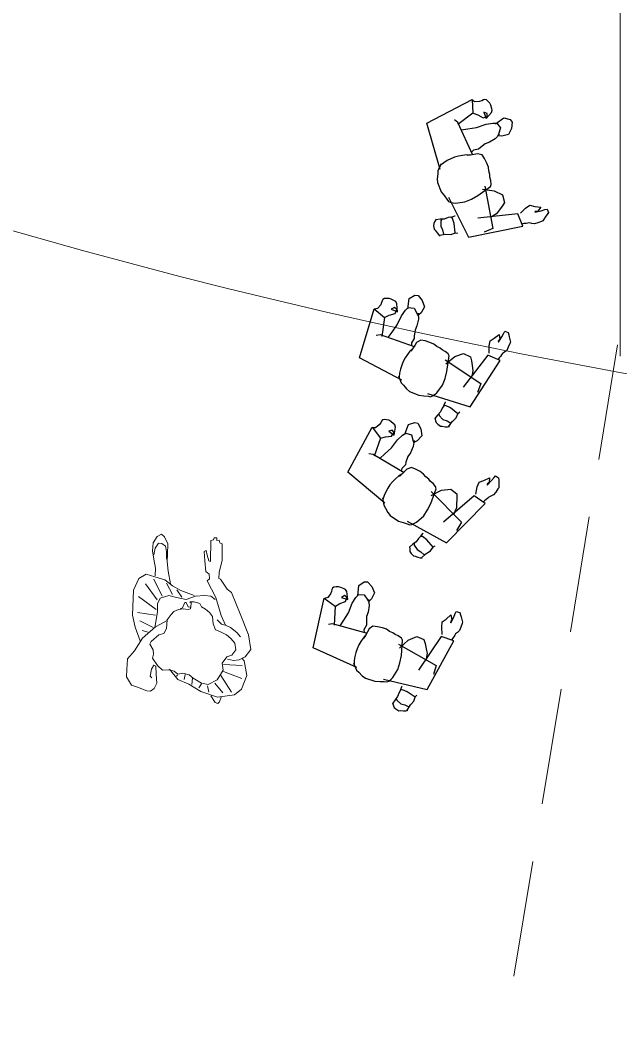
# Model space of a CAD drawing. Header units: millimetres. Extents: x 383 to 523, y 252 to 344.
# Drawn here: x 420.738 to 423.319, y 268.351 to 272.635 of the extents above; entities that cross this region are included whole.
import ezdxf

# ---------------------------------------------------------------- set-up
doc = ezdxf.new("R2010")
doc.units = ezdxf.units.MM
doc.header["$MEASUREMENT"] = 0
doc.linetypes.add('ACAD_ISO02W100', pattern=[15, 12, -3])
doc.linetypes.add('DASHED', pattern=[0.75, 0.5, -0.25])
doc.layers.add('cubierta', color=1, linetype='ACAD_ISO02W100', lineweight=15)
doc.layers.add('muros', color=5, linetype='Continuous', lineweight=30)
doc.layers.add('muebles', color=193, linetype='Continuous')

msp = doc.modelspace()

# ---------------------------------------------------------------- linework, layer by layer
at = {"layer": 'cubierta', "linetype": 'ACAD_ISO02W100', "lineweight": 18, "ltscale": 0.2}
msp.add_arc((428.3833703292282, 297.2423689416222), 32.25200000000006, 181.880508600255, 44.93436622723488, dxfattribs=at)
at = {"layer": 'muebles'}
for p, q in [((422.6077438749163, 271.7212222303816), (422.6209282779288, 271.7196023538314)), ((422.6193126972335, 270.94245919787), (422.6296602545227, 270.9507886961128)), ((422.512029092591, 270.3698185644708), (422.5238442929171, 270.3758892748152)), ((422.4359168939145, 269.7248783759313), (422.4456591524412, 269.7339083749141))]:
    msp.add_line(p, q, dxfattribs=at)
at = {"layer": 'muebles', "lineweight": 0}
for p, q in [((421.3114511193593, 270.3889881418726), (421.3279043678475, 270.4160826053289)), ((421.3279043678475, 270.4160826053289), (421.3469948054171, 270.4253336942241)), ((421.3469948054171, 270.4253336942241), (421.3606687973098, 270.414653108494)), ((421.3606687973098, 270.414653108494), (421.3738135134232, 270.3843155584672)), ((421.5733626436009, 270.4102527276123), (421.5705627723577, 270.401917339815)), ((421.584857688434, 270.4092632688655), (421.5733626436009, 270.4102527276123)), ((421.5854992272652, 270.3978501222565), (421.584857688434, 270.4092632688655)), ((421.3084885659552, 270.354473991717), (421.3114511193593, 270.3889881418726)), ((421.3143838678674, 270.336813758416), (421.3193420712261, 270.3648976808308)), ((421.3193420712261, 270.3648976808308), (421.3344412082193, 270.3870092255709)), ((421.3344412082193, 270.3870092255709), (421.3491943666838, 270.3862029060159)), ((421.3491943666838, 270.3862029060159), (421.3645890638429, 270.3739834422803)), ((421.3645890638429, 270.3739834422803), (421.3691302540549, 270.351340288249)), ((421.3738135134232, 270.3843155584672), (421.3730299070782, 270.3401102813282)), ((421.559342672738, 270.3980154500154), (421.5578671084527, 270.3079744462219)), ((421.5705627723577, 270.401917339815), (421.559342672738, 270.3980154500154)), ((421.5951819186566, 270.400029992431), (421.5854992272652, 270.3978501222565)), ((421.5974525141206, 270.3887084159322), (421.5951819186566, 270.400029992431)), ((421.6075017991299, 270.3843664880443), (421.5974525141206, 270.3887084159322)), ((421.6081845672564, 270.3140740186568), (421.6075017991299, 270.3843664880443)), ((421.3137629441187, 270.3187872425948), (421.3084885659552, 270.354473991717)), ((421.3691302540549, 270.351340288249), (421.369334165867, 270.3186397283851)), ((421.3730299070782, 270.3401102813282), (421.3715131134974, 270.3089486003136)), ((421.5388270899923, 270.3559722305901), (421.5309567520423, 270.3506230314944)), ((421.5309567520423, 270.3506230314944), (421.5331563137493, 270.3114922431216)), ((421.5432766325155, 270.3349595271077), (421.5388270899923, 270.3559722305901)), ((421.551167585113, 270.3108690648137), (421.5432766325155, 270.3349595271077)), ((421.3208496757234, 270.2799311645517), (421.3137629441187, 270.3187872425948)), ((421.3194245305475, 270.2471390340212), (421.3208496757234, 270.2799311645517)), ((421.3715131134974, 270.3089486003136), (421.3755250286462, 270.2666484830195)), ((421.5331563137493, 270.3114922431216), (421.537351525707, 270.2659312267966)), ((421.5578671084527, 270.3079744462219), (421.551167585113, 270.3108690648137)), ((421.5948267498724, 270.2609839330619), (421.6081845672564, 270.3140740186568)), ((421.2498333373652, 270.2350492717223), (421.2814979859739, 270.2531851690735)), ((421.2814979859739, 270.2531851690735), (421.3180704191282, 270.2421561153648)), ((421.3180704191282, 270.2421561153648), (421.3612507272176, 270.2298628925799)), ((421.3755250286462, 270.2666484830195), (421.3851573009284, 270.2115794799307)), ((421.537351525707, 270.2659312267966), (421.5527462226366, 270.2537117616604)), ((421.5527462226366, 270.2537117616604), (421.5538460034901, 270.234146367474)), ((421.5930350110785, 270.2347136005938), (421.5948267498724, 270.2609839330619)), ((421.2265178833762, 270.1846706644997), (421.2498333373652, 270.2350492717223)), ((421.3285481405815, 270.1429734046509), (421.2789020257289, 270.2121492214629)), ((421.3505300987154, 270.1589294315403), (421.3137331382811, 270.2320987083004)), ((421.3612507272176, 270.2298628925799), (421.393760826114, 270.203885082902)), ((421.3942396821794, 270.166293174219), (421.3685917891868, 270.2155551269522)), ((421.393760826114, 270.203885082902), (421.4308831496951, 270.1830733321003)), ((421.5538460034901, 270.234146367474), (421.5429008490838, 270.2253531291278)), ((421.5429008490838, 270.2253531291278), (421.5812352165703, 270.1539058732346)), ((421.6013635910507, 270.2319105521117), (421.5930350110785, 270.2347136005938)), ((421.629903004094, 270.1893535369491), (421.6013635910507, 270.2319105521117)), ((421.2227006898702, 270.0781420253313), (421.2265178833762, 270.1846706644997)), ((421.3243231256404, 270.1018458875658), (421.247624585946, 270.1580518643768)), ((421.3412140011417, 270.1502277641874), (421.3294646257427, 270.1266689100917)), ((421.3781324132664, 270.162116573806), (421.3412140011417, 270.1502277641874)), ((421.4062846180439, 270.1555210180949), (421.3781324132664, 270.162116573806)), ((421.4526313909941, 270.1450413850451), (421.4062846180439, 270.1555210180949)), ((421.4340702281906, 270.1554472601396), (421.4126885812798, 270.1869574105945)), ((421.4308831496951, 270.1830733321003), (421.4876458012727, 270.1617299731003)), ((421.4927162679796, 270.1587437843987), (421.4526313909941, 270.1450413850451)), ((421.5317219787591, 270.1625719165494), (421.4927162679796, 270.1587437843987)), ((421.5596908867278, 270.1592372598695), (421.5317219787591, 270.1625719165494)), ((421.5784353453274, 270.1455704854374), (421.5596908867278, 270.1592372598695)), ((421.5812352165703, 270.1539058732346), (421.6035539629439, 270.076651567697)), ((421.6486474626933, 270.175686762517), (421.629903004094, 270.1893535369491)), ((421.6849151461726, 270.0828605227026), (421.6486474626933, 270.175686762517)), ((421.3294646257427, 270.1266689100917), (421.3297601856038, 270.0923379001557)), ((421.4278190089285, 270.1044396488722), (421.4374746718205, 270.1096284532616)), ((421.4374746718205, 270.1096284532616), (421.4477706717332, 270.1316556955704)), ((421.4477706717332, 270.1316556955704), (421.4530592034541, 270.1319529666539)), ((421.4530592034541, 270.1319529666539), (421.4617853685676, 270.1136498586421)), ((421.4617853685676, 270.1136498586421), (421.4704908034494, 270.1121480296205)), ((421.4874831191115, 270.1355512107423), (421.469563496152, 270.1345439395344)), ((421.469563496152, 270.1345439395344), (421.4744865048012, 270.1310911776342)), ((421.4749089080723, 270.1266664022859), (421.4712131674323, 270.1051958482547)), ((421.4744865048012, 270.1310911776342), (421.4749089080723, 270.1266664022859)), ((421.5124688590283, 270.127142065296), (421.4874831191115, 270.1355512107423)), ((421.5198099211989, 270.1128343000952), (421.5124688590283, 270.127142065296)), ((421.5366503779524, 270.1039673041002), (421.5198099211989, 270.1128343000952)), ((421.2337787219763, 270.0264254913833), (421.2227006898702, 270.0781420253313)), ((421.3208106803424, 270.0771144362898), (421.2433285338677, 270.0891151349997)), ((421.3297601856038, 270.0923379001557), (421.3188562604928, 270.0246653390306)), ((421.3892310600199, 270.0809603784686), (421.3709654580904, 270.0570352439335)), ((421.3999929176173, 270.0930145158459), (421.3892310600199, 270.0809603784686)), ((421.4207124118197, 270.1023571748509), (421.3999929176173, 270.0930145158459)), ((421.4401694430073, 270.1050864656841), (421.4207124118197, 270.1023571748509)), ((421.4616221244453, 270.1013855285648), (421.4401694430073, 270.1050864656841)), ((421.4712131674323, 270.1051958482547), (421.4616221244453, 270.1013855285648)), ((421.5538574283237, 270.0885785100426), (421.5366503779524, 270.1039673041002)), ((421.5662689572014, 270.0712845561407), (421.5538574283237, 270.0885785100426)), ((421.5696393335189, 270.0403975854553), (421.5662689572014, 270.0712845561407)), ((421.6035539629439, 270.076651567697), (421.6222273877865, 270.0351755813912)), ((421.7209995328431, 269.9932951819189), (421.6849151461726, 270.0828605227026)), ((421.2550893359005, 269.9671061305165), (421.2337787219763, 270.0264254913833)), ((421.3107109781775, 270.0242074887543), (421.2534900826071, 270.0537030946846)), ((421.3219310769492, 270.0281093782814), (421.265851193498, 269.9791602678936)), ((421.3710571064948, 270.0554047944181), (421.3219310769492, 270.0281093782814)), ((421.3709654580904, 270.0570352439335), (421.3680945530905, 270.0208906442625)), ((421.5792509911536, 270.0147682437557), (421.5696393335189, 270.0403975854553)), ((421.5918962359494, 270.0514622640857), (421.5866424724335, 270.0577093518183)), ((421.6056618762464, 270.0391512288398), (421.5918962359494, 270.0514622640857)), ((421.6205983311538, 270.0350840112814), (421.6056618762464, 270.0391512288398)), ((421.6222273877865, 270.0351755813912), (421.6440466628422, 270.0249528462099)), ((421.6440466628422, 270.0249528462099), (421.6713946466274, 270.0035916747491)), ((421.265851193498, 269.9791602678936), (421.2313156398895, 269.9248797708713)), ((421.2905413731071, 270.0050821327807), (421.2640182248709, 270.0117692579735)), ((421.335350738276, 269.9928804797082), (421.3026069234612, 269.9648703151539)), ((421.3578825859198, 269.9990538097921), (421.335350738276, 269.9928804797082)), ((421.3680945530905, 270.0208906442625), (421.3578825859198, 269.9990538097921)), ((421.597628856135, 270.0076232673858), (421.5792509911536, 270.0147682437557)), ((421.6262393029349, 269.9928754640972), (421.597628856135, 270.0076232673858)), ((421.645075409939, 269.9775782401497), (421.6262393029349, 269.9928754640972)), ((421.6713946466274, 270.0035916747491), (421.6871559371749, 269.9848504115509)), ((421.7310900471477, 269.9300739312524), (421.7209995328431, 269.9932951819189)), ((421.3026069234612, 269.9648703151539), (421.2967322357619, 269.953090888106)), ((421.2967322357619, 269.953090888106), (421.3111394148902, 269.9293667062515)), ((421.6625574055237, 269.9572980975458), (421.645075409939, 269.9775782401497)), ((421.6674651900693, 269.9281331464858), (421.6625574055237, 269.9572980975458)), ((421.2313156398895, 269.9248797708713), (421.2005674753253, 269.8904393783646)), ((421.3122391957436, 269.909801312065), (421.3082685098902, 269.8932221065804)), ((421.3082685098902, 269.8932221065804), (421.3296501575714, 269.8617119575874)), ((421.3111394148902, 269.9293667062515), (421.3122391957436, 269.909801312065)), ((421.608585435375, 269.8708486483008), (421.6282967971284, 269.8981262519767)), ((421.6282967971284, 269.8981262519767), (421.6491079397353, 269.9058384614664)), ((421.6491079397353, 269.9058384614664), (421.6674651900693, 269.9281331464858)), ((421.6812514450139, 269.8863824498506), (421.7066748123052, 269.8992607182161)), ((421.7027957748564, 269.8810510632158), (421.6922882478246, 269.8935452386813)), ((421.7066748123052, 269.8992607182161), (421.7310900471477, 269.9300739312524)), ((421.2005674753253, 269.8904393783646), (421.1982464607522, 269.8445120816004)), ((421.314896999473, 269.8625182761145), (421.3044100870889, 269.8455727901908)), ((421.3233172278497, 269.858084778117), (421.314896999473, 269.8625182761145)), ((421.3236127877106, 269.8237537681812), (421.3233172278497, 269.858084778117)), ((421.3296501575714, 269.8617119575874), (421.3520193230541, 269.8417065253129)), ((421.6118641632881, 269.841592127131), (421.608585435375, 269.8708486483008)), ((421.6137475512227, 269.866232009603), (421.6941212166669, 269.8609362474654)), ((421.6304757441879, 269.8884351249932), (421.6569072439283, 269.883378448688)), ((421.6569072439283, 269.883378448688), (421.6812514450139, 269.8863824498506)), ((421.7145153457937, 269.817921382659), (421.7027957748564, 269.8810510632158)), ((421.1982464607522, 269.8445120816004), (421.1967296671716, 269.8133504005857)), ((421.1967296671716, 269.8133504005857), (421.2183862600661, 269.7769489030461)), ((421.3044100870889, 269.8455727901908), (421.2979144752059, 269.8157668483622)), ((421.2979144752059, 269.8157668483622), (421.3048889437587, 269.8079808812238)), ((421.3274414060504, 269.7847145499182), (421.3236127877106, 269.8237537681812)), ((421.3520193230541, 269.8417065253129), (421.3780842291766, 269.8431716470696)), ((421.3780842291766, 269.8431716470696), (421.4013492640564, 269.8363013810292)), ((421.3812506940376, 269.8449852368047), (421.4180270386484, 269.8012556226757)), ((421.4013492640564, 269.8363013810292), (421.416743960986, 269.8240819158931)), ((421.415389849861, 269.819098997126), (421.4123150329243, 269.8156549577066)), ((421.416743960986, 269.8240819158931), (421.4393674570343, 269.8286247964614)), ((421.4393674570343, 269.8286247964614), (421.4658906051794, 269.8219376706405)), ((421.4495083902505, 269.8226524180131), (421.4441835932581, 269.801090293943)), ((421.4658906051794, 269.8219376706405), (421.4830976555507, 269.8065488765832)), ((421.5864614106442, 269.7992741973763), (421.6118641632881, 269.841592127131)), ((421.6017438450114, 269.8181248415711), (421.6482234956141, 269.7471354379202)), ((421.6138598135312, 269.8351618963314), (421.692350092444, 269.8052262531471)), ((421.691658133827, 269.7593905278586), (421.7145153457937, 269.817921382659)), ((421.2183862600661, 269.7769489030461), (421.2433719999829, 269.7685397575999)), ((421.2433719999829, 269.7685397575999), (421.283477491616, 269.7528024955642)), ((421.3156003822469, 269.762786145338), (421.3274414060504, 269.7847145499182)), ((421.4180270386484, 269.8012556226757), (421.4649237020254, 269.7809932925325)), ((421.4649237020254, 269.7809932925325), (421.5157200174991, 269.7495009560003)), ((421.4798395426909, 269.8063657355496), (421.4780478033627, 269.7800954038718)), ((421.4830976555507, 269.8065488765832), (421.518590922499, 269.7856455556715)), ((421.518774219613, 269.7823846566411), (421.5082873074497, 269.7654391700204)), ((421.518590922499, 269.7856455556715), (421.5483721839094, 269.7791415700703)), ((421.5453890150529, 269.7740670808168), (421.5502051516951, 269.7465325790722)), ((421.5483721839094, 269.7791415700703), (421.5864614106442, 269.7992741973763)), ((421.5757912008518, 269.7855896104332), (421.6108468415806, 269.7433988748373)), ((421.283477491616, 269.7528024955642), (421.2999513547516, 269.7504572976311)), ((421.2999513547516, 269.7504572976311), (421.3156003822469, 269.762786145338)), ((421.5157200174991, 269.7495009560003), (421.5873274755797, 269.7257208289578)), ((421.5592669192066, 269.7306859351531), (421.5772071568135, 269.7022535449717)), ((421.5873274755797, 269.7257208289578), (421.6603600788362, 269.7347328324452)), ((421.5966641880009, 269.7049828358049), (421.6037096903108, 269.7250060805401)), ((421.6603600788362, 269.7347328324452), (421.691658133827, 269.7593905278586)), ((421.5772071568135, 269.7022535449717), (421.5888854984555, 269.6980031871936)), ((421.5888854984555, 269.6980031871936), (421.5966641880009, 269.7049828358049))]:
    msp.add_line(p, q, dxfattribs=at)
at = {"layer": 'muebles'}
for points in [[(422.544942146293, 271.9933435587058), (422.487518287934, 272.1918366500449), (422.6825477542691, 272.2931762926896), (422.6863322750423, 272.2346822786495), (422.6207498231788, 272.1858174787183)], [(422.6869929684192, 272.234459781009), (422.7075677875022, 272.2273064796875), (422.7305887739952, 272.2140322928999), (422.7479013128346, 272.2209511232759), (422.7474900213402, 272.2337985516413), (422.7326218971499, 272.2384980938934), (422.7430342615495, 272.2118701370144), (422.7660256438843, 272.2376569392851), (422.7692847311602, 272.247236809636), (422.7678580057438, 272.2537651076879), (422.7631700219596, 272.2684463886217), (422.7595007708452, 272.27762771682), (422.7517610370171, 272.2851760684944), (422.744424996872, 272.2917068321187), (422.7377014278492, 272.2937542048304), (422.7311862179341, 272.292329369816), (422.7244640891189, 272.2884639985728), (422.7142799406409, 272.2843939776188), (422.6935039419303, 272.2831832414877), (422.6818916278283, 272.2915542625415)], [(422.7828280179687, 272.1887505039604), (422.8194890992189, 272.2152284777965), (422.8463790762459, 272.2070497442188), (422.8553418937789, 272.1964409498112), (422.8520871271271, 272.169122847595), (422.8390551828683, 272.142625527924), (422.8109460244286, 272.1361200675067), (422.7913920875468, 272.1377680374601)], [(422.6862844002986, 272.0538487048564), (422.6208957686686, 272.1943787949874), (422.6068634117534, 272.2062066135328)], [(422.6351870105078, 272.1636647480087), (422.6638708533536, 272.1672337333637), (422.7017567710687, 272.1729120063732), (422.743310187138, 272.1871482092778), (422.7722340182037, 272.1916151674176), (422.7889369663375, 272.191191900796), (422.8040141805183, 272.1712000415422), (422.7958716906631, 272.1442864388505)], [(422.7950580856919, 272.1415972072602), (422.8007615633984, 272.1438765606913), (422.7824324629815, 272.124724829818), (422.7575819950451, 272.1100653602924), (422.7392500142122, 272.1027391173296), (422.7192915685433, 272.0876643910103), (422.7107389148492, 272.0795119868678), (422.6887391231098, 272.0754543281486), (422.6800479013579, 272.0672518872815)], [(422.5494225044881, 272.0168332692123), (422.535923855511, 271.9875171339274), (422.5347811577491, 271.9737742071762), (422.5324966269749, 271.9529255895313), (422.5338701796213, 271.9362023872081), (422.5498992397041, 271.8960939136422), (422.5634060454978, 271.8788989377583), (422.5743966008833, 271.8646842374467), (422.5808052205077, 271.8552877654201), (422.5888156729922, 271.8518459566146), (422.6018646267693, 271.8490828849804), (422.6117051957295, 271.8477010945196), (422.6519857383628, 271.8531699160412), (422.6801364604619, 271.8657487732089), (422.7073689140669, 271.8806179022232), (422.7620625215238, 271.9197541754475), (422.7650366205449, 271.9289145060509), (422.7636609183666, 271.9456430870077), (422.7593094140524, 271.9598475469924), (422.7586198458056, 271.9715358340338), (422.7538130590407, 271.9868869692833), (422.7528926393131, 272.0024688749755), (422.746022735059, 272.019658989165), (422.7354934626009, 272.0393663025263), (422.725190324228, 272.0551843496419), (422.705734035609, 272.0607012788118), (422.6910879663686, 272.0575053348181), (422.6736935121578, 272.0545396443267), (422.6613354097084, 272.0522580696397)], [(422.7273391313819, 271.9075884899005), (422.776911312331, 271.9015826758236), (422.8130186026261, 271.883449153236), (422.8225212920247, 271.8515754508292), (422.8133222272874, 271.8364831351466), (422.794593982069, 271.8122147170255), (422.7873667432261, 271.8026991100047), (422.7732440887499, 271.7941881027591), (422.7632528128466, 271.7874359227767)], [(422.7377361573746, 271.9214659860224), (422.7714002411993, 271.7396365816603), (422.7341852222179, 271.7227116733493)], [(422.5810164797482, 271.8742973111886), (422.667574601156, 271.7023289013737), (422.9012528113336, 271.7489278716098), (422.879755341857, 271.8027195900124), (422.7067753195118, 271.7835032866775)], [(422.8900917119303, 271.8044489388747), (422.9127524466559, 271.8266666391992), (422.9313373529759, 271.8393585629215), (422.9517371290482, 271.8343496829146), (422.9782551642746, 271.8304697704984), (422.9653404339597, 271.8134631402661), (422.9537802245459, 271.8127916372503), (422.9524224710317, 271.8096167204594), (422.97916549939, 271.8150397765344), (422.9954833142049, 271.8202449224497), (423.0050039931097, 271.8227336423768), (423.0108980098385, 271.807985428012), (423.0052336343102, 271.7991409503245), (423.0002481355392, 271.7918839310329), (422.9871055118546, 271.7721539244073), (422.9814408039518, 271.7698900650466), (422.9655739725237, 271.7635490011349), (422.9515235815876, 271.7592500147016), (422.9390562696718, 271.7608482952244), (422.9288563816353, 271.7633527352281), (422.9227381224816, 271.7622237676367), (422.9143524394491, 271.7601886405633), (422.9050570860502, 271.7604222708012), (422.896671403017, 271.7583871437287)], [(422.5280782775425, 271.7788962863323), (422.5211773585414, 271.7674050760195), (422.5174643265829, 271.7601873267943), (422.5169572153308, 271.7505790275754), (422.5189924082212, 271.7365698218493), (422.5244672591117, 271.73164089408), (422.5318273419389, 271.7203133601388), (422.5386444846002, 271.7127231429458), (422.5459857010327, 271.7080653521671)], [(422.5518405063013, 271.7790019729507), (422.548072155727, 271.772277982556), (422.5474391786449, 271.7494176382229), (422.5557810884341, 271.7328128096069), (422.5594254095907, 271.7145363704624), (422.5922114676393, 271.7133643790705), (422.6100385367289, 271.7199108795101), (422.6050932446834, 271.7607608548765), (422.5979816257483, 271.7824960999669), (422.5913301584991, 271.787464804351), (422.5797160010802, 271.7857775530483), (422.5628549540382, 271.7793713918422), (422.5451495184567, 271.7787775606723), (422.5269372601512, 271.7769962972421)], [(422.5939632644437, 271.7884209293561), (422.6077708220701, 271.7931484988392), (422.609431031554, 271.7933896864272)], [(422.5413935026332, 271.7099384450913), (422.5703540956086, 271.7141457066649)], [(422.3063453691719, 271.3568800633692), (422.3258112917794, 271.3666560930919), (422.3513723701944, 271.3739225313007), (422.3584705916525, 271.3911622954224), (422.3489677228471, 271.3998179907016), (422.3352378737869, 271.3924262345434), (422.3615941420134, 271.3813441523783), (422.3591135222081, 271.4158029590666), (422.3545118278672, 271.4248151716146), (422.3488346480199, 271.428339919811), (422.3350366822917, 271.4352052926033), (422.3258939485811, 271.438969679874), (422.3150867727289, 271.4386763492877), (422.3052908326591, 271.4379636665556), (422.2991378359876, 271.4345667933779), (422.2956208501216, 271.428900319565), (422.2937104655313, 271.421385098918), (422.2895349172811, 271.4112437603675), (422.2759289200809, 271.3954962258115), (422.2618335799013, 271.3929979829274)], [(422.4059035299844, 271.3937835502795), (422.4124507006559, 271.4385300868282), (422.4370519752923, 271.4521219900691), (422.4509067290481, 271.4511605248985), (422.468236259634, 271.429793269943), (422.4781652745309, 271.4019840235654), (422.4632485614244, 271.3772871113387), (422.4484432268579, 271.3644078908298)], [(422.3803481103256, 271.0869929332087), (422.1979487437891, 271.1840881334261), (422.2611271088173, 271.3945987272277), (422.3057254547208, 271.3565611166471), (422.2950884777309, 271.2754705414533)], [(422.3210384404164, 271.2703936041398), (422.3384620643718, 271.2934569478941), (422.3607835963561, 271.3245910892082), (422.3795210786418, 271.3643184427289), (422.3964677250093, 271.3881795595392), (422.4084082272328, 271.3998668191683), (422.4332539552361, 271.3967544850173), (422.4468880575838, 271.372162750551)], [(422.4482503894559, 271.3697055221397), (422.4505888418468, 271.3753850247963), (422.4515578685929, 271.3488934090529), (422.4447608885296, 271.3208533151613), (422.437244691112, 271.3025983943565), (422.4341538513364, 271.2777783694451), (422.4340435256328, 271.2659632347969), (422.421627206586, 271.2473543537938), (422.4214562358806, 271.2354049546148)], [(422.4354161787884, 271.2305408809959), (422.289048549606, 271.2815398663409), (422.2707873838863, 271.279713898463)], [(422.7563189815648, 271.2029899333442), (422.756168357883, 271.2347249679041), (422.7600116037942, 271.2568995734601), (422.7778172372097, 271.2680440412086), (422.7990755483731, 271.2843640938772), (422.8022779161662, 271.2632510511907), (422.7947056874319, 271.2544903029356), (422.7960373282411, 271.2513043456243), (422.8107787464035, 271.2742671349481), (422.8184132894166, 271.2895994008377), (422.8232609750889, 271.2981631031507), (422.8379471940902, 271.292116266656), (422.8403455889402, 271.2818909237359), (422.8420781633852, 271.2732585594719), (422.8470754199033, 271.2500846701554), (422.8447528633122, 271.2444437743303), (422.838247388618, 271.2286436404667), (422.8315424999419, 271.215569267149), (422.8217100288956, 271.2077391407032), (422.8128072121873, 271.2021669068291), (422.8093545344403, 271.1969913219085), (422.8049722023562, 271.189557844416), (422.7983285751229, 271.1830524316632), (422.7939462430378, 271.1756189541707)], [(422.3666188062657, 271.1065721650439), (422.3782447961236, 271.0764642645515), (422.3873074091834, 271.0660698988474), (422.4006719023324, 271.0499059184765), (422.4136255271023, 271.0392402844991), (422.4535654013156, 271.0227956237621), (422.4753106408064, 271.0205053054698), (422.4931648685874, 271.0184862554511), (422.5043704444565, 271.0165371116707), (422.5124203294675, 271.0198856558573), (422.5234936105978, 271.0273215286739), (422.5313407394303, 271.0334181434251), (422.5554808488517, 271.0661241863037), (422.5660696634176, 271.0950822216038), (422.5743757587369, 271.1249771427031), (422.5844054557137, 271.1914785995074), (422.5799061754722, 271.1999940794738), (422.5669471946782, 271.2106619187159), (422.5537257083172, 271.2174364719602), (422.5448604954098, 271.2250849723648), (422.5304992286808, 271.2323318041129), (422.5186800282549, 271.2425273648512), (422.5015621741608, 271.2495753916332), (422.4800890994483, 271.2557520283245), (422.4615636033948, 271.2593812528769), (422.4440508353904, 271.249267567539), (422.4361396539804, 271.2365343585599), (422.4261485095017, 271.2219899648157), (422.4191754051191, 271.2115351049663)], [(422.4908808027584, 271.029932522364), (422.6745499349144, 270.9722169070687), (422.8039238601961, 271.1723152763675), (422.75035825982, 271.1943701311388), (422.6436290460373, 271.0568920260831)], [(422.5689410987665, 271.1580934023088), (422.6077861759098, 271.1894706378229), (422.6459503482378, 271.2027392852453), (422.6754359761001, 271.1873499460619), (422.6798537639436, 271.1702360939161), (422.6842152521109, 271.1398933730753), (422.6860062536974, 271.1280793106249), (422.6822725850184, 271.1120186029199), (422.6801555031415, 271.1001469773776)], [(422.5662293965703, 271.1752202735732), (422.7201214582436, 271.0726901015049), (422.7063353057247, 271.0342017635587)], [(422.5389157925493, 270.9426108259065), (422.5411139709033, 270.9352229625616), (422.5570722404469, 270.9188421922443), (422.5747957691202, 270.9132578996601), (422.5904456687057, 270.9031391078617), (422.6141283078173, 270.925842230354), (422.6218520973481, 270.9431917011128), (422.5891023025915, 270.9681040944998), (422.5685555191069, 270.9781452942016), (422.5603570878171, 270.9768354223724), (422.5534759382889, 270.9673283065805), (422.5463244969643, 270.95076960205), (422.5344151991134, 270.9376545835867), (422.5230046252578, 270.9233487086996)], [(422.5615056674839, 270.9793904540141), (422.5677339239154, 270.9925892184503), (422.5687175639072, 270.9939482325599)], [(422.5224365767623, 270.9254909505479), (422.5258721568748, 270.9125345858262), (422.5284630818452, 270.9048424068111), (422.5350024587475, 270.8977845653966), (422.5464701129376, 270.8894843989793), (422.5538202667599, 270.8899779169805), (422.5670740030408, 270.88736596005), (422.5772684469601, 270.8869682864677), (422.5857243840009, 270.8889895737832)], [(422.3071362232218, 270.5595894435031), (422.1480752449191, 270.6914856602782), (422.2524231742946, 270.8849222792141), (422.288430792629, 270.8386694555393), (422.2616532445835, 270.7613921006064)], [(422.289102305555, 270.8388567823348), (422.3101402124133, 270.8445047355145), (422.3366416652063, 270.8464650553468), (422.3470719037574, 270.8619183507431), (422.3395106309719, 270.87231319226), (422.3245718632164, 270.867843289323), (422.3481505104672, 270.8516719315024), (422.3526726424896, 270.8859226709831), (422.3499836949283, 270.8956779324776), (422.3451343294606, 270.9002755270041), (422.3330050903683, 270.9097833532991), (422.324809771467, 270.9153148033199), (422.3141656258148, 270.9172077523592), (422.3044273234265, 270.9184859640472), (422.2977155509103, 270.9164002447188), (422.2931277189565, 270.9115597991795), (422.2897404871709, 270.9045845019467), (422.2836048707226, 270.8954940585259), (422.2671017067777, 270.8828151948459), (422.252792184131, 270.8832119238568)], [(422.3940583848606, 270.8549165503061), (422.4094981414343, 270.8974222192675), (422.436335629484, 270.9057715774838), (422.4497115481036, 270.9020348117708), (422.4623741178572, 270.8776108165634), (422.4664887217567, 270.8483702701311), (422.4468963368853, 270.8271904623303), (422.4297971512239, 270.8175628924259)], [(422.581181325725, 270.8870002561251), (422.5983398817442, 270.9107068153602)], [(422.2860454231668, 270.7511843839263), (422.3077636167212, 270.770258464916), (422.3359072214004, 270.7962492913968), (422.3622740698424, 270.8313796936632), (422.3836860363567, 270.8513313704984), (422.3977388264974, 270.8603694411026), (422.4214458152684, 270.852308702471), (422.4298384295749, 270.8254720451532)], [(422.430677027208, 270.8227905020146), (422.4341131860291, 270.8278814668119), (422.4297178484734, 270.8017390544269), (422.4174037901711, 270.775646722765), (422.4063593711535, 270.7592834661889), (422.3983248703129, 270.7355973157343), (422.3958332181566, 270.7240473699315), (422.3799180209684, 270.7083259854722), (422.3773398841, 270.6966567703312)], [(422.3900315136717, 270.6890764169768), (422.2569619342958, 270.7685551337719), (422.2387078651881, 270.7704507321345)], [(422.2976391382966, 270.5815358666092), (422.3029520932104, 270.5497015797109), (422.3097314015893, 270.5376926342213), (422.319560172107, 270.5191648386518), (422.3300957630031, 270.5061052265868), (422.3658968719948, 270.4819411827634), (422.3867329557194, 270.4753110535482), (422.4038127569269, 270.4697315909089), (422.41439471247, 270.4655619016012), (422.4229546213677, 270.4672176058386), (422.4353003431664, 270.4722666565219), (422.4442160627559, 270.4766548322866), (422.4744579696984, 270.5038183590853), (422.4906710846261, 270.5300447905369), (422.5048374235291, 270.5576493620619), (422.5280769572803, 270.6207600794526), (422.5253881068414, 270.6300081606085), (422.5148477149386, 270.6430710131243), (422.5032647801794, 270.6523735878011), (422.4961248601005, 270.6616533022147), (422.4835208579108, 270.6716483850682), (422.4740015334386, 270.6840187294073), (422.458657515156, 270.69437521111), (422.4388720292465, 270.7047568451693), (422.4214595996701, 270.7120487976601), (422.402266569575, 270.7056761004244), (422.391949242484, 270.6948007078382), (422.3792293286755, 270.6825709837985), (422.3702904267623, 270.6737378466556)], [(422.6987780652972, 270.5973527536958), (422.7050327902588, 270.6284656693686), (422.7132705379197, 270.649409002059), (422.7329583626851, 270.6567322048239), (422.7570720012044, 270.6684280310017), (422.755949162544, 270.6471030464928), (422.7467652263584, 270.6400500560538), (422.7474267496088, 270.636660959091), (422.7664976004218, 270.656177663532), (422.7770683129471, 270.6696544829283), (422.7835439733453, 270.6770641304294), (422.7967083344631, 270.6681788135239), (422.7969945467913, 270.6576798603288), (422.796949997494, 270.6488754556155), (422.7971693858766, 270.6251698953502), (422.7937565845945, 270.6201135367555), (422.7841973374858, 270.6059506900847), (422.7749926737049, 270.5944977893827), (422.7637827125768, 270.5888122693065), (422.7539388001936, 270.5851506679241), (422.7495129864402, 270.5807780445108), (422.7437211239425, 270.5743815024032), (422.7359016894471, 270.569350138565), (422.7301098269485, 270.5629535964576)], [(422.4038848330928, 270.4814032997802), (422.5721339387566, 270.3878208185182), (422.7392158071142, 270.5577049531659), (422.6912009363858, 270.5901127045773), (422.5589312433366, 270.4769929328965)], [(422.5061954070328, 270.5911811091095), (422.550571857351, 270.6140765580885), (422.5906281616983, 270.6193731169651), (422.6164028761141, 270.5983517443241), (422.6172772671338, 270.5806985229455), (422.615427713337, 270.5500997903277), (422.6147985114798, 270.5381673193644), (422.6079015107483, 270.5231900701277), (422.6034329669266, 270.5119896395643)], [(422.5069946492252, 270.6085028948149), (422.6370380073259, 270.4770345418007), (422.6157706440897, 270.4421187943489)], [(422.4333158227506, 270.3861864117603), (422.433978370681, 270.3785069884019), (422.4463038514309, 270.3592435897584), (422.46253638591, 270.3501985570506), (422.4758231337491, 270.3371305948395), (422.5035989791669, 270.3545891622928), (422.5146640557565, 270.3700237060306), (422.4876134778594, 270.4010308445038), (422.4695148777339, 270.4150107113311), (422.4612207602437, 270.4153817300412), (422.4525631211524, 270.4074582992898), (422.4422181545068, 270.3926827967992), (422.4279078899164, 270.382240028395), (422.4138458506865, 270.3705302758487)], [(422.4628611780591, 270.4176525121381), (422.4716241044233, 270.4293234025223), (422.4728616883486, 270.4304560335351)], [(422.4137216594792, 270.3727430695069), (422.4144727728877, 270.3593600046054), (422.4154585992586, 270.3513032896068), (422.4204396650019, 270.3430713056562), (422.4299970497909, 270.3326283055521), (422.4372956394095, 270.3316288502966), (422.4497499265594, 270.3263967784316), (422.4596545349521, 270.3239506460374), (422.468344385141, 270.3242244659403)], [(422.4634934103811, 270.323192571023), (422.4850817488899, 270.3429501173247)], [(422.0948443267929, 270.1164938839901), (422.1135820510608, 270.1276020156671), (422.1385749266572, 270.1366311918979), (422.1444551211331, 270.1543234932678), (422.1343724432504, 270.1622962708899), (422.1211907915913, 270.1539661524121), (422.1482549408611, 270.1447467574081), (422.1433802133896, 270.1789490945372), (422.1381619744436, 270.1876189012313), (422.1322530760391, 270.1907396608365), (422.1180104325135, 270.1966273010447), (422.1086277055219, 270.1997457342135), (422.0978672078032, 270.1987003722778), (422.0881446987205, 270.1973071114757), (422.0822432453612, 270.1934899183088), (422.0791294835352, 270.1875922406009), (422.0777471904037, 270.1799622093851), (422.0742881498679, 270.1695546645565), (422.0618120477593, 270.1528976876226), (422.0479249485907, 270.1494237404488)], [(422.1915902845454, 270.1602421912605), (422.195004858887, 270.205336078418), (422.2185996790872, 270.2206085047862), (422.23248775247, 270.2206143889988), (422.2512634721003, 270.2005060681585), (422.2631053483944, 270.1734559390137), (422.2499450576593, 270.1477800251799), (422.236072746542, 270.1339008596138)], [(422.1874655768843, 269.8524166741516), (421.9987463013779, 269.9365715425225), (422.0471086978995, 270.1509713898008), (422.0942481332523, 270.1161325334672), (422.0892851282055, 270.0344980110783)], [(422.1155256870655, 270.0312408763604), (422.1313005818682, 270.055461801009), (422.1513993403846, 270.0880750721052), (422.1673242173819, 270.1290110483703), (422.1825677263539, 270.1539945860054), (422.1936651855628, 270.1664851436428), (422.218667352592, 270.1651109283317), (422.2339812110855, 270.1415285643932)], [(422.235511385715, 270.1391721932005), (422.2374485688407, 270.1450007806408), (422.240260441898, 270.1186409990133), (422.2354330241088, 270.0901955803855), (422.2292065767099, 270.0714614748558), (422.2278520132942, 270.0464864456251), (422.2285649058499, 270.0346923215491), (422.2174748916872, 270.0152638111397), (422.2181366383495, 270.0033315245577)], [(422.5544438927363, 269.9943191609349), (422.5520832193744, 270.0259666304592), (422.5543726209046, 270.0483550719264), (422.5713587735253, 270.0607126753297), (422.5914287275359, 270.0784737805496), (422.5960938880689, 270.0576350663819), (422.5891502552736, 270.0483681725336), (422.5907005709616, 270.0452827045785), (422.603806777989, 270.0692164974314), (422.6103548529546, 270.0850432892281), (422.6145942843765, 270.0939238452299), (422.6296660110382, 270.0889146221783), (422.6327707987887, 270.0788811667061), (422.635100428695, 270.0703904452117), (422.6416996613053, 270.0476209074976), (422.6397756463225, 270.0418319403035), (422.6343864855887, 270.0256170589382), (422.6286085399195, 270.0121074285341), (422.6193453343114, 270.00361146544), (422.6108522580007, 269.9974326637384), (422.6077684566114, 269.9920291619213), (422.603914525926, 269.9843084987116), (422.5977401502535, 269.9773561420642), (422.593886219567, 269.9696354788543)], [(422.2324014707433, 269.9994516051075), (422.0828371271111, 270.0401319012293), (422.064747494352, 270.037038437349)], [(422.1724058798096, 269.8709920781378), (422.1861007160351, 269.8417670756058), (422.1958653096548, 269.832029185418), (422.2103232019879, 269.8168353285067), (422.2239882517906, 269.8070978464551), (422.2649765325043, 269.7934750250488), (422.2868284858421, 269.7927048732986), (422.3047799829968, 269.7919343134126), (422.3160941064623, 269.7907703966445), (422.3238912074763, 269.7946715006723), (422.3344196702957, 269.8028605928196), (422.3418230983524, 269.8094889708526), (422.3636265311632, 269.8437969938403), (422.3721726377062, 269.873422234182), (422.3783763127904, 269.9038230884865), (422.3837496771348, 269.9708616261656), (422.3786682020836, 269.9790430400442), (422.3649976556632, 269.9887823489458), (422.3513364172127, 269.9946195432418), (422.3419599999306, 270.0016319862746), (422.327128854012, 270.0078609238394), (422.3146282150597, 270.0172084894722), (422.2970610238092, 270.0230471024819), (422.2752098835625, 270.0277130909462), (422.256476596196, 270.0300431594686), (422.2397108014351, 270.0187342337758), (422.2327057298603, 270.005480918174), (422.2237518997832, 269.9902759425302), (422.2175239348946, 269.9793607818558)], [(422.3017042065381, 269.8031936909323), (422.4889472884585, 269.7584112096604), (422.6040697129185, 269.9670347877267), (422.5490980359154, 269.9853051158591), (422.4522036863436, 269.8407269727478)], [(422.3706482309071, 269.9364803836849), (422.4072134723798, 269.9704870601297), (422.444360766023, 269.9863817016443), (422.4748466847609, 269.9730834773402), (422.4804457610115, 269.9563188977201), (422.486910094344, 269.926353656496), (422.4895196218223, 269.9146930336735), (422.4869136848615, 269.8984112737458), (422.4856286296983, 269.8864210209578)], [(422.3667501899832, 269.9533767834512), (422.5274099531507, 269.8618145459873), (422.5163380806189, 269.8224594472352)], [(422.3756779142203, 269.757693550687), (422.3809717211079, 269.7712940716131), (422.3818583138228, 269.7727182978384)], [(422.3557046851365, 269.7194298131114), (422.3584121059084, 269.7122130004049), (422.375472575123, 269.6969835423319), (422.393542017641, 269.6926472951772), (422.4098587051417, 269.6836431287251), (422.4319025042598, 269.7079406612464), (422.438399106203, 269.7257859750156), (422.4039936463062, 269.7483567687576), (422.3827973722573, 269.7569424527412), (422.3747100876853, 269.7550647232414), (422.3685078418495, 269.7451014097312), (422.3625271194502, 269.7280848070054), (422.3515602353962, 269.7141721315352), (422.3411738098935, 269.6991062290639)], [(422.3404579291043, 269.7012037022879), (422.3447876048637, 269.6885181000031), (422.3479080146631, 269.6810250663793), (422.354923103908, 269.6744398481911), (422.3669410319973, 269.6669585876274), (422.3742389601368, 269.6679628615433), (422.3876424361239, 269.6662804002883), (422.3978398200022, 269.6665937581357), (422.4061344332645, 269.6691991111784)], [(422.4017409689386, 269.666898190828), (422.4172066381823, 269.6917423062333)]]:
    msp.add_lwpolyline(points, dxfattribs=at)
for centre, major_axis, ratio in [((422.6362744915625, 271.9532997323156), (-0.1280266271822998, -0.04695269540834578), 0.7062980337408817), ((422.4727050498637, 271.1246134202279), (-0.05551321842338561, -0.1245538255296159), 0.7062980337408815), ((422.4051837941537, 270.5778042495357), (-0.0794993979972156, -0.110793585517686), 0.7062980337408816), ((422.2769778620687, 269.8963786591556), (-0.04670294541333316, -0.1281179447364956), 0.7062980337408816)]:
    msp.add_ellipse(centre, major_axis=major_axis, ratio=ratio, start_param=4.156135201072423, end_param=5.202910522402815, dxfattribs=at)
at = {"layer": 'muros', "lineweight": 18}
msp.add_line((423.3187611032772, 271.1910796338186), (423.3187611032772, 275.5864106059192), dxfattribs=at)
at = {"layer": 'muros', "linetype": 'DASHED', "lineweight": 13}
msp.add_line((423.3076817032131, 271.239856814918), (422.365971306556, 265.4976001463978), dxfattribs=at)
at = {"layer": 'muros', "lineweight": 18}
for centre, radius, start, end in [((428.0311984041243, 297.2430714868483), 26.54377084711212, 180, 0.0035476414077739), ((424.0994334398509, 271.6494590726057), 4.013606442185303, 348.4096188242033, 101.2158931630203)]:
    msp.add_arc(centre, radius, start, end, dxfattribs=at)

doc.saveas('drawing.dxf')
